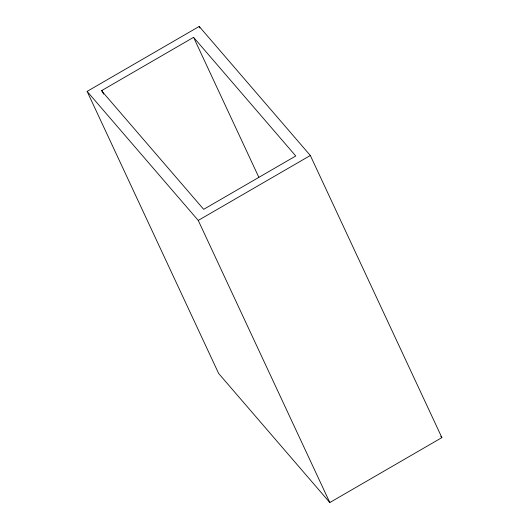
<?xml version="1.0" encoding="UTF-8"?>
<svg xmlns="http://www.w3.org/2000/svg" width="529" height="529" viewBox="0 0 529 529"><rect width="100%" height="100%" fill="white"/><g stroke="black" fill="none" stroke-linecap="round" stroke-linejoin="round"><path stroke-width="0.79" d="M87.113 91.391L199.195 26.45L310.331 155.493L441.887 437.609L329.805 502.55L218.669 373.507L87.113 91.391L198.249 220.428L329.805 502.55M193.581 37.341L101.502 90.69L203.678 209.332L295.764 155.982L193.581 37.341L258.807 177.215M198.249 220.428L310.331 155.493M440.816 436.365L441.887 437.609M199.195 26.45L199.896 27.944M101.918 90.446L103.658 94.188"/></g></svg>
